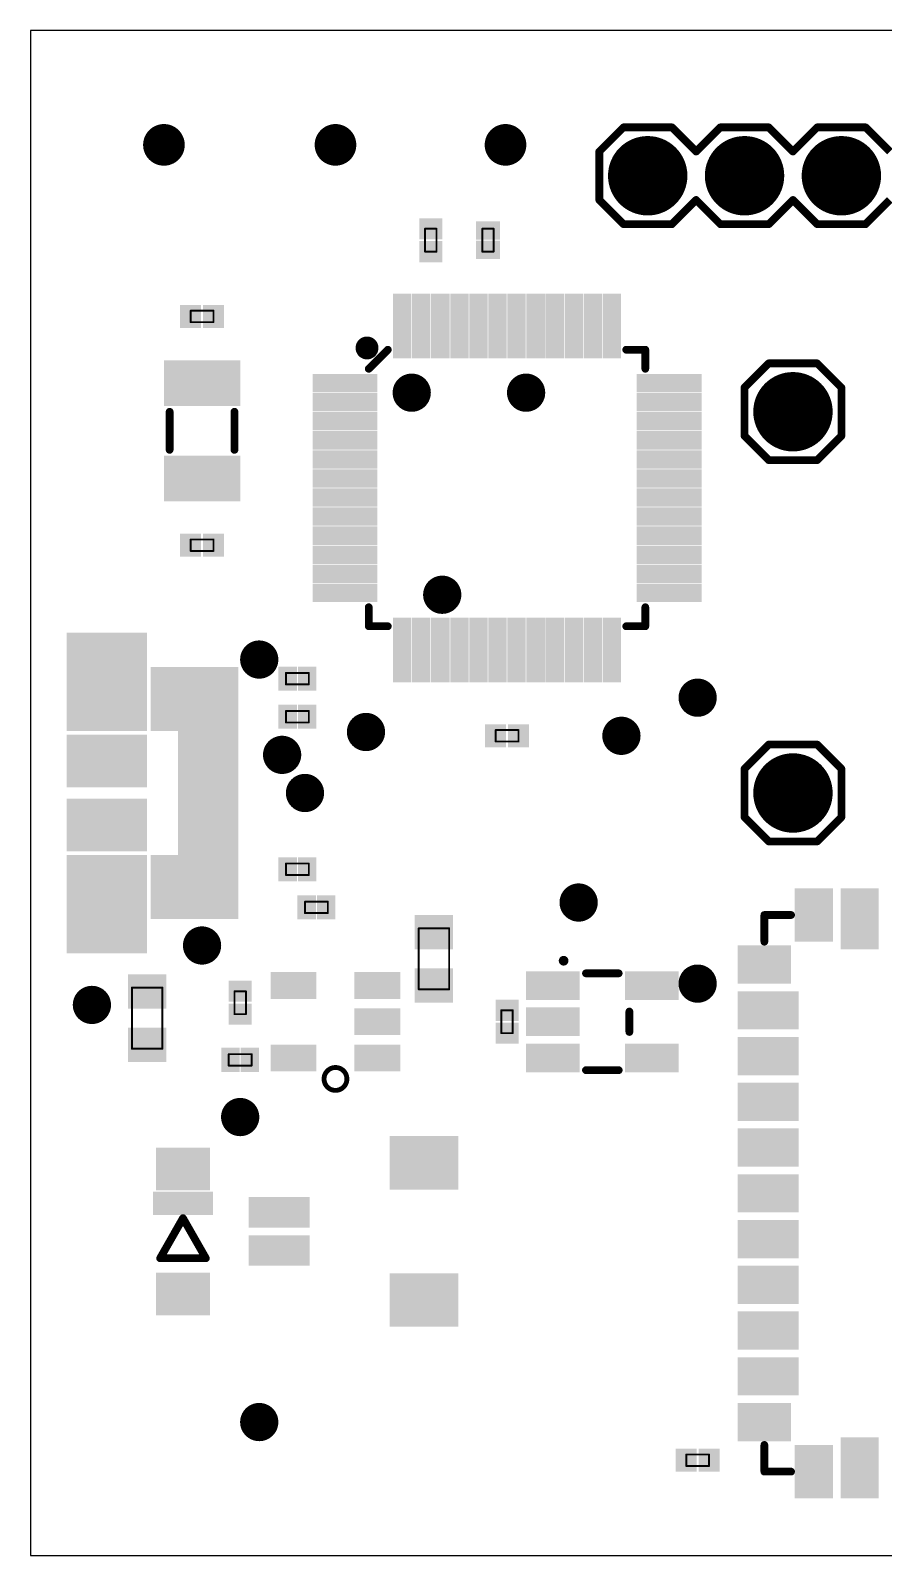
# Model space of a CAD drawing. Extents: x 0 to 40, y 0 to 40.
# Drawn here: x 0 to 22.37, y 0 to 40 of the extents above; entities that cross this region are included whole.
import ezdxf

# ---------------------------------------------------------------- set-up
doc = ezdxf.new("R2010")
doc.units = 0
for name, color, linetype in [('17', 94, 'CONTINUOUS'), ('20', 30, 'CONTINUOUS'), ('21', 250, 'CONTINUOUS'), ('29', 250, 'CONTINUOUS')]:
    doc.layers.add(name, color=color, linetype=linetype)

# ---------------------------------------------------------------- blocks, each defined once
blk = doc.blocks.new('RECT')
blk.add_solid([(-0.5, -0.5), (0.5, -0.5), (-0.5, 0.5), (0.5, 0.5)])
blk = doc.blocks.new('ROUNDP')
at = {"const_width": 0.5}
blk.add_lwpolyline([(0, -0.25, 1), (0, 0.25, 1), (0, -0.25)], format="xyb", dxfattribs=at)
blk = doc.blocks.new('ROUNDV')
at = {"const_width": 0.5}
blk.add_lwpolyline([(0, -0.25, 1), (0, 0.25, 1), (0, -0.25)], format="xyb", dxfattribs=at)

msp = doc.modelspace()

# ---------------------------------------------------------------- linework, layer by layer
at = {"layer": '20'}
for p, q in [((40, 40), (0, 40)), ((0, 40), (0, 0)), ((0, 0), (40, 0))]:
    msp.add_line(p, q, dxfattribs=at)
at = {"layer": '21'}
for points, const_width in [([(15.555, 37.46), (14.92, 36.825)], 0.2032), ([(15.555, 37.46), (16.825, 37.46)], 0.2032), ([(16.825, 37.46), (17.46, 36.825)], 0.2032), ([(17.46, 36.825), (18.095, 37.46)], 0.2032), ([(18.095, 37.46), (19.365, 37.46)], 0.2032), ([(19.365, 37.46), (20, 36.825)], 0.2032), ([(20, 36.825), (20.635, 37.46)], 0.2032), ([(20.635, 37.46), (21.905, 37.46)], 0.2032), ([(21.905, 37.46), (22.54, 36.825)], 0.2032), ([(14.92, 36.825), (14.92, 35.555)], 0.2032), ([(14.92, 35.555), (15.555, 34.92)], 0.2032), ([(17.46, 35.555), (16.825, 34.92)], 0.2032), ([(18.095, 34.92), (17.46, 35.555)], 0.2032), ([(20, 35.555), (19.365, 34.92)], 0.2032), ([(20.635, 34.92), (20, 35.555)], 0.2032), ([(22.54, 35.555), (21.905, 34.92)], 0.2032), ([(10.35, 34.2), (10.35, 34.8)], 0.05), ([(10.35, 34.8), (10.65, 34.8)], 0.05), ([(10.65, 34.8), (10.65, 34.2)], 0.05), ([(11.85, 34.2), (11.85, 34.8)], 0.05), ([(11.85, 34.8), (12.15, 34.8)], 0.05), ([(12.15, 34.8), (12.15, 34.2)], 0.05), ([(16.825, 34.92), (15.555, 34.92)], 0.2032), ([(19.365, 34.92), (18.095, 34.92)], 0.2032), ([(21.905, 34.92), (20.635, 34.92)], 0.2032), ([(10.65, 34.2), (10.35, 34.2)], 0.05), ([(12.15, 34.2), (11.85, 34.2)], 0.05), ([(4.2, 32.65), (4.8, 32.65)], 0.05), ([(4.2, 32.35), (4.2, 32.65)], 0.05), ([(4.8, 32.65), (4.8, 32.35)], 0.05), ([(4.8, 32.35), (4.2, 32.35)], 0.05), ([(8.873, 31.127), (9.373, 31.627)], 0.2032), ([(15.627, 31.627), (16.127, 31.627)], 0.2032), ([(16.127, 31.627), (16.127, 31.127)], 0.2032), ([(19.365, 31.27), (18.73, 30.635)], 0.2032), ([(20.635, 31.27), (19.365, 31.27)], 0.2032), ([(21.27, 30.635), (20.635, 31.27)], 0.2032), ([(18.73, 30.635), (18.73, 29.365)], 0.2032), ([(21.27, 29.365), (21.27, 30.635)], 0.2032), ([(3.65, 29), (3.65, 30)], 0.2032), ([(5.35, 30), (5.35, 29)], 0.2032), ([(18.73, 29.365), (19.365, 28.73)], 0.2032), ([(20.635, 28.73), (21.27, 29.365)], 0.2032), ([(19.365, 28.73), (20.635, 28.73)], 0.2032), ([(4.2, 26.65), (4.8, 26.65)], 0.05), ([(4.2, 26.35), (4.2, 26.65)], 0.05), ([(4.8, 26.65), (4.8, 26.35)], 0.05), ([(4.8, 26.35), (4.2, 26.35)], 0.05), ([(8.873, 24.373), (8.873, 24.873)], 0.2032), ([(16.127, 24.873), (16.127, 24.373)], 0.2032), ([(9.373, 24.373), (8.873, 24.373)], 0.2032), ([(16.127, 24.373), (15.627, 24.373)], 0.2032), ([(6.7, 22.85), (6.7, 23.15)], 0.05), ([(6.7, 23.15), (7.3, 23.15)], 0.05), ([(7.3, 22.85), (6.7, 22.85)], 0.05), ([(7.3, 23.15), (7.3, 22.85)], 0.05), ([(6.7, 21.85), (6.7, 22.15)], 0.05), ([(6.7, 22.15), (7.3, 22.15)], 0.05), ([(7.3, 22.15), (7.3, 21.85)], 0.05), ([(7.3, 21.85), (6.7, 21.85)], 0.05), ([(12.2, 21.65), (12.8, 21.65)], 0.05), ([(12.2, 21.35), (12.2, 21.65)], 0.05), ([(12.8, 21.65), (12.8, 21.35)], 0.05), ([(12.8, 21.35), (12.2, 21.35)], 0.05), ([(19.365, 21.27), (18.73, 20.635)], 0.2032), ([(20.635, 21.27), (19.365, 21.27)], 0.2032), ([(21.27, 20.635), (20.635, 21.27)], 0.2032), ([(18.73, 20.635), (18.73, 19.365)], 0.2032), ([(21.27, 19.365), (21.27, 20.635)], 0.2032), ([(18.73, 19.365), (19.365, 18.73)], 0.2032), ([(20.635, 18.73), (21.27, 19.365)], 0.2032), ([(19.365, 18.73), (20.635, 18.73)], 0.2032), ([(6.7, 18.15), (7.3, 18.15)], 0.05), ([(6.7, 17.85), (6.7, 18.15)], 0.05), ([(7.3, 18.15), (7.3, 17.85)], 0.05), ([(7.3, 17.85), (6.7, 17.85)], 0.05), ([(7.2, 16.85), (7.2, 17.15)], 0.05), ([(7.2, 17.15), (7.8, 17.15)], 0.05), ([(7.8, 16.85), (7.2, 16.85)], 0.05), ([(7.8, 17.15), (7.8, 16.85)], 0.05), ([(19.95, 16.8), (19.25, 16.8)], 0.2032), ([(19.25, 16.8), (19.25, 16.1)], 0.2032), ([(10.182, 14.8498), (10.182, 16.4498)], 0.05), ([(10.182, 16.4498), (10.982, 16.4498)], 0.05), ([(10.982, 16.4498), (10.982, 14.8498)], 0.05), ([(14.5706, 15.27), (15.4294, 15.27)], 0.2032), ([(2.6602, 13.2936), (2.6602, 14.8936)], 0.05), ([(2.6602, 14.8936), (3.4602, 14.8936)], 0.05), ([(3.4602, 14.8936), (3.4602, 13.2936)], 0.05), ([(5.35, 14.2), (5.35, 14.8)], 0.05), ([(5.35, 14.8), (5.65, 14.8)], 0.05), ([(5.65, 14.8), (5.65, 14.2)], 0.05), ([(10.982, 14.8498), (10.182, 14.8498)], 0.05), ([(5.65, 14.2), (5.35, 14.2)], 0.05), ([(12.35, 13.7), (12.35, 14.3)], 0.05), ([(12.35, 14.3), (12.65, 14.3)], 0.05), ([(12.65, 14.3), (12.65, 13.7)], 0.05), ([(15.7088, 14.2684), (15.7088, 13.7316)], 0.2032), ([(12.65, 13.7), (12.35, 13.7)], 0.05), ([(3.4602, 13.2936), (2.6602, 13.2936)], 0.05), ([(5.2, 12.85), (5.2, 13.15)], 0.05), ([(5.2, 13.15), (5.8, 13.15)], 0.05), ([(5.8, 12.85), (5.2, 12.85)], 0.05), ([(5.8, 13.15), (5.8, 12.85)], 0.05), ([(15.4294, 12.73), (14.5706, 12.73)], 0.2032), ([(4, 8.8476), (3.4, 7.7968)], 0.2032), ([(4.6, 7.7968), (4, 8.8476)], 0.2032), ([(3.4, 7.7968), (4.6, 7.7968)], 0.2032), ([(19.25, 2.9), (19.25, 2.2)], 0.2032), ([(17.2, 2.35), (17.2, 2.65)], 0.05), ([(17.2, 2.65), (17.8, 2.65)], 0.05), ([(17.8, 2.65), (17.8, 2.35)], 0.05), ([(17.8, 2.35), (17.2, 2.35)], 0.05), ([(19.25, 2.2), (19.95, 2.2)], 0.2032)]:
    msp.add_lwpolyline(points, dxfattribs=dict(at, const_width=const_width))
for points, const_width in [([(15.555, 37.5108, 1), (15.555, 37.4092)], 0.1016), ([(15.5909, 37.4241, 1), (15.5191, 37.4959)], 0.1016), ([(16.8609, 37.4959, 1), (16.7891, 37.4241)], 0.1016), ([(16.825, 37.4092, 1), (16.825, 37.5108)], 0.1016), ([(18.095, 37.5108, 1), (18.095, 37.4092)], 0.1016), ([(18.1309, 37.4241, 1), (18.0591, 37.4959)], 0.1016), ([(19.4009, 37.4959, 1), (19.3291, 37.4241)], 0.1016), ([(19.365, 37.4092, 1), (19.365, 37.5108)], 0.1016), ([(20.635, 37.5108, 1), (20.635, 37.4092)], 0.1016), ([(20.6709, 37.4241, 1), (20.5991, 37.4959)], 0.1016), ([(21.9409, 37.4959, 1), (21.8691, 37.4241)], 0.1016), ([(21.905, 37.4092, 1), (21.905, 37.5108)], 0.1016), ([(14.9708, 36.825, 1), (14.8692, 36.825)], 0.1016), ([(14.8841, 36.8609, 1), (14.9559, 36.7891)], 0.1016), ([(17.4241, 36.8609, 1), (17.4959, 36.7891)], 0.1016), ([(17.4241, 36.7891, 1), (17.4959, 36.8609)], 0.1016), ([(19.9641, 36.8609, 1), (20.0359, 36.7891)], 0.1016), ([(19.9641, 36.7891, 1), (20.0359, 36.8609)], 0.1016), ([(14.9559, 35.5909, 1), (14.8841, 35.5191)], 0.1016), ([(14.8692, 35.555, 1), (14.9708, 35.555)], 0.1016), ([(17.4959, 35.5909, 1), (17.4241, 35.5191)], 0.1016), ([(17.4959, 35.5191, 1), (17.4241, 35.5909)], 0.1016), ([(20.0359, 35.5909, 1), (19.9641, 35.5191)], 0.1016), ([(20.0359, 35.5191, 1), (19.9641, 35.5909)], 0.1016), ([(10.3625, 34.8, 1), (10.3375, 34.8)], 0.025), ([(10.35, 34.8125, 1), (10.35, 34.7875)], 0.025), ([(10.6625, 34.8, 1), (10.6375, 34.8)], 0.025), ([(10.65, 34.7875, 1), (10.65, 34.8125)], 0.025), ([(11.8625, 34.8, 1), (11.8375, 34.8)], 0.025), ([(11.85, 34.8125, 1), (11.85, 34.7875)], 0.025), ([(12.1625, 34.8, 1), (12.1375, 34.8)], 0.025), ([(12.15, 34.7875, 1), (12.15, 34.8125)], 0.025), ([(15.555, 34.9708, 1), (15.555, 34.8692)], 0.1016), ([(15.5191, 34.8841, 1), (15.5909, 34.9559)], 0.1016), ([(16.7891, 34.9559, 1), (16.8609, 34.8841)], 0.1016), ([(16.825, 34.8692, 1), (16.825, 34.9708)], 0.1016), ([(18.095, 34.9708, 1), (18.095, 34.8692)], 0.1016), ([(18.0591, 34.8841, 1), (18.1309, 34.9559)], 0.1016), ([(19.3291, 34.9559, 1), (19.4009, 34.8841)], 0.1016), ([(19.365, 34.8692, 1), (19.365, 34.9708)], 0.1016), ([(20.635, 34.9708, 1), (20.635, 34.8692)], 0.1016), ([(20.5991, 34.8841, 1), (20.6709, 34.9559)], 0.1016), ([(21.8691, 34.9559, 1), (21.9409, 34.8841)], 0.1016), ([(21.905, 34.8692, 1), (21.905, 34.9708)], 0.1016), ([(10.35, 34.2125, 1), (10.35, 34.1875)], 0.025), ([(10.3375, 34.2, 1), (10.3625, 34.2)], 0.025), ([(10.6375, 34.2, 1), (10.6625, 34.2)], 0.025), ([(10.65, 34.1875, 1), (10.65, 34.2125)], 0.025), ([(11.85, 34.2125, 1), (11.85, 34.1875)], 0.025), ([(11.8375, 34.2, 1), (11.8625, 34.2)], 0.025), ([(12.1375, 34.2, 1), (12.1625, 34.2)], 0.025), ([(12.15, 34.1875, 1), (12.15, 34.2125)], 0.025), ([(4.2, 32.6625, 1), (4.2, 32.6375)], 0.025), ([(4.2125, 32.65, 1), (4.1875, 32.65)], 0.025), ([(4.8125, 32.65, 1), (4.7875, 32.65)], 0.025), ([(4.8, 32.6375, 1), (4.8, 32.6625)], 0.025), ([(4.2, 32.3625, 1), (4.2, 32.3375)], 0.025), ([(4.1875, 32.35, 1), (4.2125, 32.35)], 0.025), ([(4.7875, 32.35, 1), (4.8125, 32.35)], 0.025), ([(4.8, 32.3375, 1), (4.8, 32.3625)], 0.025), ([(8.827, 31.523, 1), (8.827, 31.823, 1), (8.827, 31.523)], 0.3), ([(9.4089, 31.5911, 1), (9.3371, 31.6629)], 0.1016), ([(15.627, 31.6778, 1), (15.627, 31.5762)], 0.1016), ([(16.1778, 31.627, 1), (16.0762, 31.627)], 0.1016), ([(16.127, 31.5762, 1), (16.127, 31.6778)], 0.1016), ([(8.8371, 31.1629, 1), (8.9089, 31.0911)], 0.1016), ([(19.365, 31.3208, 1), (19.365, 31.2192)], 0.1016), ([(19.4009, 31.2341, 1), (19.3291, 31.3059)], 0.1016), ([(20.6709, 31.3059, 1), (20.5991, 31.2341)], 0.1016), ([(20.635, 31.2192, 1), (20.635, 31.3208)], 0.1016), ([(16.0762, 31.127, 1), (16.1778, 31.127)], 0.1016), ([(18.7808, 30.635, 1), (18.6792, 30.635)], 0.1016), ([(18.6941, 30.6709, 1), (18.7659, 30.5991)], 0.1016), ([(21.3208, 30.635, 1), (21.2192, 30.635)], 0.1016), ([(21.2341, 30.5991, 1), (21.3059, 30.6709)], 0.1016), ([(3.7008, 30, 1), (3.5992, 30)], 0.1016), ([(5.4008, 30, 1), (5.2992, 30)], 0.1016), ([(18.7659, 29.4009, 1), (18.6941, 29.3291)], 0.1016), ([(18.6792, 29.365, 1), (18.7808, 29.365)], 0.1016), ([(21.2192, 29.365, 1), (21.3208, 29.365)], 0.1016), ([(21.3059, 29.3291, 1), (21.2341, 29.4009)], 0.1016), ([(3.5992, 29, 1), (3.7008, 29)], 0.1016), ([(5.2992, 29, 1), (5.4008, 29)], 0.1016), ([(19.365, 28.7808, 1), (19.365, 28.6792)], 0.1016), ([(19.3291, 28.6941, 1), (19.4009, 28.7659)], 0.1016), ([(20.5991, 28.7659, 1), (20.6709, 28.6941)], 0.1016), ([(20.635, 28.6792, 1), (20.635, 28.7808)], 0.1016), ([(4.2, 26.6625, 1), (4.2, 26.6375)], 0.025), ([(4.2125, 26.65, 1), (4.1875, 26.65)], 0.025), ([(4.8125, 26.65, 1), (4.7875, 26.65)], 0.025), ([(4.8, 26.6375, 1), (4.8, 26.6625)], 0.025), ([(4.2, 26.3625, 1), (4.2, 26.3375)], 0.025), ([(4.1875, 26.35, 1), (4.2125, 26.35)], 0.025), ([(4.7875, 26.35, 1), (4.8125, 26.35)], 0.025), ([(4.8, 26.3375, 1), (4.8, 26.3625)], 0.025), ([(8.9238, 24.873, 1), (8.8222, 24.873)], 0.1016), ([(16.1778, 24.873, 1), (16.0762, 24.873)], 0.1016), ([(8.873, 24.4238, 1), (8.873, 24.3222)], 0.1016), ([(8.8222, 24.373, 1), (8.9238, 24.373)], 0.1016), ([(9.373, 24.3222, 1), (9.373, 24.4238)], 0.1016), ([(15.627, 24.4238, 1), (15.627, 24.3222)], 0.1016), ([(16.0762, 24.373, 1), (16.1778, 24.373)], 0.1016), ([(16.127, 24.3222, 1), (16.127, 24.4238)], 0.1016), ([(6.7125, 23.15, 1), (6.6875, 23.15)], 0.025), ([(6.7, 23.1625, 1), (6.7, 23.1375)], 0.025), ([(6.7, 22.8625, 1), (6.7, 22.8375)], 0.025), ([(6.6875, 22.85, 1), (6.7125, 22.85)], 0.025), ([(7.3125, 23.15, 1), (7.2875, 23.15)], 0.025), ([(7.2875, 22.85, 1), (7.3125, 22.85)], 0.025), ([(7.3, 23.1375, 1), (7.3, 23.1625)], 0.025), ([(7.3, 22.8375, 1), (7.3, 22.8625)], 0.025), ([(6.7125, 22.15, 1), (6.6875, 22.15)], 0.025), ([(6.7, 22.1625, 1), (6.7, 22.1375)], 0.025), ([(7.3125, 22.15, 1), (7.2875, 22.15)], 0.025), ([(7.3, 22.1375, 1), (7.3, 22.1625)], 0.025), ([(6.7, 21.8625, 1), (6.7, 21.8375)], 0.025), ([(6.6875, 21.85, 1), (6.7125, 21.85)], 0.025), ([(7.2875, 21.85, 1), (7.3125, 21.85)], 0.025), ([(7.3, 21.8375, 1), (7.3, 21.8625)], 0.025), ([(12.2, 21.6625, 1), (12.2, 21.6375)], 0.025), ([(12.2125, 21.65, 1), (12.1875, 21.65)], 0.025), ([(12.8125, 21.65, 1), (12.7875, 21.65)], 0.025), ([(12.8, 21.6375, 1), (12.8, 21.6625)], 0.025), ([(12.2, 21.3625, 1), (12.2, 21.3375)], 0.025), ([(12.1875, 21.35, 1), (12.2125, 21.35)], 0.025), ([(12.7875, 21.35, 1), (12.8125, 21.35)], 0.025), ([(12.8, 21.3375, 1), (12.8, 21.3625)], 0.025), ([(19.365, 21.3208, 1), (19.365, 21.2192)], 0.1016), ([(19.4009, 21.2341, 1), (19.3291, 21.3059)], 0.1016), ([(20.6709, 21.3059, 1), (20.5991, 21.2341)], 0.1016), ([(20.635, 21.2192, 1), (20.635, 21.3208)], 0.1016), ([(18.7808, 20.635, 1), (18.6792, 20.635)], 0.1016), ([(18.6941, 20.6709, 1), (18.7659, 20.5991)], 0.1016), ([(21.3208, 20.635, 1), (21.2192, 20.635)], 0.1016), ([(21.2341, 20.5991, 1), (21.3059, 20.6709)], 0.1016), ([(18.7659, 19.4009, 1), (18.6941, 19.3291)], 0.1016), ([(18.6792, 19.365, 1), (18.7808, 19.365)], 0.1016), ([(21.2192, 19.365, 1), (21.3208, 19.365)], 0.1016), ([(21.3059, 19.3291, 1), (21.2341, 19.4009)], 0.1016), ([(19.365, 18.7808, 1), (19.365, 18.6792)], 0.1016), ([(19.3291, 18.6941, 1), (19.4009, 18.7659)], 0.1016), ([(20.5991, 18.7659, 1), (20.6709, 18.6941)], 0.1016), ([(20.635, 18.6792, 1), (20.635, 18.7808)], 0.1016), ([(6.7, 18.1625, 1), (6.7, 18.1375)], 0.025), ([(6.7125, 18.15, 1), (6.6875, 18.15)], 0.025), ([(7.3125, 18.15, 1), (7.2875, 18.15)], 0.025), ([(7.3, 18.1375, 1), (7.3, 18.1625)], 0.025), ([(6.7, 17.8625, 1), (6.7, 17.8375)], 0.025), ([(6.6875, 17.85, 1), (6.7125, 17.85)], 0.025), ([(7.2875, 17.85, 1), (7.3125, 17.85)], 0.025), ([(7.3, 17.8375, 1), (7.3, 17.8625)], 0.025), ([(7.2125, 17.15, 1), (7.1875, 17.15)], 0.025), ([(7.2, 17.1625, 1), (7.2, 17.1375)], 0.025), ([(7.2, 16.8625, 1), (7.2, 16.8375)], 0.025), ([(7.1875, 16.85, 1), (7.2125, 16.85)], 0.025), ([(7.8125, 17.15, 1), (7.7875, 17.15)], 0.025), ([(7.7875, 16.85, 1), (7.8125, 16.85)], 0.025), ([(7.8, 17.1375, 1), (7.8, 17.1625)], 0.025), ([(7.8, 16.8375, 1), (7.8, 16.8625)], 0.025), ([(19.25, 16.8508, 1), (19.25, 16.7492)], 0.1016), ([(19.3008, 16.8, 1), (19.1992, 16.8)], 0.1016), ([(19.95, 16.7492, 1), (19.95, 16.8508)], 0.1016), ([(10.1945, 16.4498, 1), (10.1695, 16.4498)], 0.025), ([(10.182, 16.4623, 1), (10.182, 16.4373)], 0.025), ([(10.9945, 16.4498, 1), (10.9695, 16.4498)], 0.025), ([(10.982, 16.4373, 1), (10.982, 16.4623)], 0.025), ([(19.1992, 16.1, 1), (19.3008, 16.1)], 0.1016), ([(13.984, 15.5367, 1), (13.984, 15.6637, 1), (13.984, 15.5367)], 0.127), ([(14.5706, 15.3208, 1), (14.5706, 15.2192)], 0.1016), ([(15.4294, 15.2192, 1), (15.4294, 15.3208)], 0.1016), ([(2.6727, 14.8936, 1), (2.6477, 14.8936)], 0.025), ([(2.6602, 14.9061, 1), (2.6602, 14.8811)], 0.025), ([(3.4727, 14.8936, 1), (3.4477, 14.8936)], 0.025), ([(3.4602, 14.8811, 1), (3.4602, 14.9061)], 0.025), ([(5.3625, 14.8, 1), (5.3375, 14.8)], 0.025), ([(5.35, 14.8125, 1), (5.35, 14.7875)], 0.025), ([(5.6625, 14.8, 1), (5.6375, 14.8)], 0.025), ([(5.65, 14.7875, 1), (5.65, 14.8125)], 0.025), ([(10.182, 14.8623, 1), (10.182, 14.8373)], 0.025), ([(10.1695, 14.8498, 1), (10.1945, 14.8498)], 0.025), ([(10.9695, 14.8498, 1), (10.9945, 14.8498)], 0.025), ([(10.982, 14.8373, 1), (10.982, 14.8623)], 0.025), ([(5.35, 14.2125, 1), (5.35, 14.1875)], 0.025), ([(5.3375, 14.2, 1), (5.3625, 14.2)], 0.025), ([(5.6375, 14.2, 1), (5.6625, 14.2)], 0.025), ([(5.65, 14.1875, 1), (5.65, 14.2125)], 0.025), ([(12.3625, 14.3, 1), (12.3375, 14.3)], 0.025), ([(12.35, 14.3125, 1), (12.35, 14.2875)], 0.025), ([(12.6625, 14.3, 1), (12.6375, 14.3)], 0.025), ([(12.65, 14.2875, 1), (12.65, 14.3125)], 0.025), ([(15.7596, 14.2684, 1), (15.658, 14.2684)], 0.1016), ([(12.35, 13.7125, 1), (12.35, 13.6875)], 0.025), ([(12.3375, 13.7, 1), (12.3625, 13.7)], 0.025), ([(12.6375, 13.7, 1), (12.6625, 13.7)], 0.025), ([(12.65, 13.6875, 1), (12.65, 13.7125)], 0.025), ([(15.658, 13.7316, 1), (15.7596, 13.7316)], 0.1016), ([(2.6602, 13.3061, 1), (2.6602, 13.2811)], 0.025), ([(2.6477, 13.2936, 1), (2.6727, 13.2936)], 0.025), ([(3.4477, 13.2936, 1), (3.4727, 13.2936)], 0.025), ([(3.4602, 13.2811, 1), (3.4602, 13.3061)], 0.025), ([(5.2125, 13.15, 1), (5.1875, 13.15)], 0.025), ([(5.2, 13.1625, 1), (5.2, 13.1375)], 0.025), ([(5.2, 12.8625, 1), (5.2, 12.8375)], 0.025), ([(5.1875, 12.85, 1), (5.2125, 12.85)], 0.025), ([(5.8125, 13.15, 1), (5.7875, 13.15)], 0.025), ([(5.7875, 12.85, 1), (5.8125, 12.85)], 0.025), ([(5.8, 13.1375, 1), (5.8, 13.1625)], 0.025), ([(5.8, 12.8375, 1), (5.8, 12.8625)], 0.025), ([(8, 12.2, 1), (8, 12.8, 1), (8, 12.2)], 0.127), ([(14.5706, 12.7808, 1), (14.5706, 12.6792)], 0.1016), ([(15.4294, 12.6792, 1), (15.4294, 12.7808)], 0.1016), ([(4.0441, 8.8728, 1), (3.9559, 8.8224)], 0.1016), ([(4.0441, 8.8224, 1), (3.9559, 8.8728)], 0.1016), ([(3.4, 7.8476, 1), (3.4, 7.746)], 0.1016), ([(3.3559, 7.822, 1), (3.4441, 7.7716)], 0.1016), ([(4.5559, 7.7716, 1), (4.6441, 7.822)], 0.1016), ([(4.6, 7.746, 1), (4.6, 7.8476)], 0.1016), ([(19.3008, 2.9, 1), (19.1992, 2.9)], 0.1016), ([(17.2125, 2.65, 1), (17.1875, 2.65)], 0.025), ([(17.2, 2.6625, 1), (17.2, 2.6375)], 0.025), ([(17.8125, 2.65, 1), (17.7875, 2.65)], 0.025), ([(17.8, 2.6375, 1), (17.8, 2.6625)], 0.025), ([(17.2, 2.3625, 1), (17.2, 2.3375)], 0.025), ([(17.1875, 2.35, 1), (17.2125, 2.35)], 0.025), ([(17.7875, 2.35, 1), (17.8125, 2.35)], 0.025), ([(17.8, 2.3375, 1), (17.8, 2.3625)], 0.025), ([(19.25, 2.2508, 1), (19.25, 2.1492)], 0.1016), ([(19.1992, 2.2, 1), (19.3008, 2.2)], 0.1016), ([(19.95, 2.1492, 1), (19.95, 2.2508)], 0.1016)]:
    msp.add_lwpolyline(points, format="xyb", dxfattribs=dict(at, const_width=const_width))

# ---------------------------------------------------------------- block references
at = {"layer": '17', "xscale": 0.889, "yscale": 0.889}
for p in [(3.5, 37), (3.5, 37), (8, 37), (8, 37), (12.46, 37), (12.46, 37)]:
    msp.add_blockref('ROUNDP', p, dxfattribs=at)
at = {"layer": '17', "xscale": 1.8796, "yscale": 1.8796, "rotation": 90}
for p in [(16.19, 36.19), (16.19, 36.19), (18.73, 36.19), (18.73, 36.19), (21.27, 36.19), (21.27, 36.19), (20, 30), (20, 30), (20, 20), (20, 20)]:
    msp.add_blockref('ROUNDP', p, dxfattribs=at)
at = {"layer": '21', "xscale": 0.6096, "yscale": 1.5748, "rotation": 270}
msp.add_blockref('RECT', (4, 9.2366), dxfattribs=at)
at = {"layer": '29'}
for name, p, xscale, yscale in [('ROUNDP', (3.5, 37), 1.0922, 1.0922), ('ROUNDP', (8, 37), 1.0922, 1.0922), ('ROUNDP', (12.46, 37), 1.0922, 1.0922), ('ROUNDV', (10, 30.5), 1.0032, 1.0032), ('ROUNDV', (13, 30.5), 1.0032, 1.0032), ('RECT', (16.75, 30.75), 1.7032, 0.4832), ('RECT', (16.75, 30.25), 1.7032, 0.4832), ('RECT', (16.75, 29.75), 1.7032, 0.4832), ('RECT', (16.75, 29.25), 1.7032, 0.4832), ('RECT', (16.75, 28.75), 1.7032, 0.4832), ('RECT', (16.75, 28.25), 1.7032, 0.4832), ('RECT', (16.75, 27.75), 1.7032, 0.4832), ('RECT', (16.75, 27.25), 1.7032, 0.4832), ('RECT', (16.75, 26.75), 1.7032, 0.4832), ('RECT', (16.75, 26.25), 1.7032, 0.4832), ('ROUNDV', (10.8, 25.2), 1.0032, 1.0032), ('RECT', (16.75, 25.75), 1.7032, 0.4832), ('RECT', (16.75, 25.25), 1.7032, 0.4832), ('RECT', (2, 22.9125), 2.1032, 2.5782), ('ROUNDV', (6, 23.5), 1.0032, 1.0032), ('ROUNDV', (17.5, 22.5), 1.0032, 1.0032), ('ROUNDV', (8.8, 21.6), 1.0032, 1.0032), ('ROUNDV', (15.5, 21.5), 1.0032, 1.0032), ('RECT', (2, 20.8375), 2.1032, 1.3782), ('ROUNDV', (6.6, 21), 1.0032, 1.0032), ('ROUNDV', (7.2, 20), 1.0032, 1.0032), ('RECT', (2, 19.1625), 2.1032, 1.3782), ('RECT', (2, 17.0875), 2.1032, 2.5782), ('RECT', (6.745, 18), 0.4832, 0.6332), ('RECT', (7.255, 18), 0.4832, 0.6332), ('ROUNDV', (14.3782, 17.127), 1.0032, 1.0032), ('ROUNDV', (4.5, 16), 1.0032, 1.0032), ('RECT', (19.25, 15.5), 1.4032, 1.0032), ('ROUNDV', (17.5, 15), 1.0032, 1.0032), ('ROUNDV', (1.611, 14.4412), 1.0032, 1.0032), ('RECT', (19.35, 14.3), 1.6032, 1.0032), ('RECT', (19.35, 13.1), 1.6032, 1.0032), ('RECT', (19.35, 11.9), 1.6032, 1.0032), ('ROUNDV', (5.5, 11.5), 1.0032, 1.0032), ('RECT', (19.35, 10.7), 1.6032, 1.0032), ('RECT', (19.35, 9.5), 1.6032, 1.0032), ('RECT', (19.35, 8.3), 1.6032, 1.0032), ('RECT', (19.35, 7.1), 1.6032, 1.0032), ('RECT', (19.35, 5.9), 1.6032, 1.0032), ('RECT', (19.35, 4.7), 1.6032, 1.0032), ('ROUNDV', (6, 3.5), 1.0032, 1.0032), ('RECT', (19.25, 3.5), 1.4032, 1.0032), ('RECT', (17.2, 2.5), 0.5532, 0.6032), ('RECT', (17.8, 2.5), 0.5532, 0.6032)]:
    msp.add_blockref(name, p, dxfattribs=dict(at, xscale=xscale, yscale=yscale))
for name, p, xscale, yscale, rotation in [('ROUNDP', (16.19, 36.19), 2.0828, 2.0828, 90), ('ROUNDP', (18.73, 36.19), 2.0828, 2.0828, 90), ('ROUNDP', (21.27, 36.19), 2.0828, 2.0828, 90), ('RECT', (10.5, 34.8), 0.5532, 0.6032, 270), ('RECT', (12, 34.755), 0.4832, 0.6332, 270), ('RECT', (10.5, 34.2), 0.5532, 0.6032, 270), ('RECT', (12, 34.245), 0.4832, 0.6332, 270), ('RECT', (4.2, 32.5), 0.5532, 0.6032, 180), ('RECT', (4.8, 32.5), 0.5532, 0.6032, 180), ('RECT', (9.75, 32.25), 1.7032, 0.4832, 90), ('RECT', (10.25, 32.25), 1.7032, 0.4832, 90), ('RECT', (10.75, 32.25), 1.7032, 0.4832, 90), ('RECT', (11.25, 32.25), 1.7032, 0.4832, 90), ('RECT', (11.75, 32.25), 1.7032, 0.4832, 90), ('RECT', (12.25, 32.25), 1.7032, 0.4832, 90), ('RECT', (12.75, 32.25), 1.7032, 0.4832, 90), ('RECT', (13.25, 32.25), 1.7032, 0.4832, 90), ('RECT', (13.75, 32.25), 1.7032, 0.4832, 90), ('RECT', (14.25, 32.25), 1.7032, 0.4832, 90), ('RECT', (14.75, 32.25), 1.7032, 0.4832, 90), ('RECT', (15.25, 32.25), 1.7032, 0.4832, 90), ('RECT', (4.5, 30.75), 1.2032, 2.0032, 270), ('RECT', (8.25, 30.75), 1.7032, 0.4832, 180), ('ROUNDP', (20, 30), 2.0828, 2.0828, 90), ('RECT', (8.25, 30.25), 1.7032, 0.4832, 180), ('RECT', (8.25, 29.75), 1.7032, 0.4832, 180), ('RECT', (8.25, 29.25), 1.7032, 0.4832, 180), ('RECT', (4.5, 28.25), 1.2032, 2.0032, 270), ('RECT', (8.25, 28.75), 1.7032, 0.4832, 180), ('RECT', (8.25, 28.25), 1.7032, 0.4832, 180), ('RECT', (8.25, 27.75), 1.7032, 0.4832, 180), ('RECT', (8.25, 27.25), 1.7032, 0.4832, 180), ('RECT', (4.2, 26.5), 0.5532, 0.6032, 180), ('RECT', (4.8, 26.5), 0.5532, 0.6032, 180), ('RECT', (8.25, 26.75), 1.7032, 0.4832, 180), ('RECT', (8.25, 26.25), 1.7032, 0.4832, 180), ('RECT', (8.25, 25.75), 1.7032, 0.4832, 180), ('RECT', (8.25, 25.25), 1.7032, 0.4832, 180), ('RECT', (9.75, 23.75), 1.7032, 0.4832, 270), ('RECT', (10.25, 23.75), 1.7032, 0.4832, 270), ('RECT', (10.75, 23.75), 1.7032, 0.4832, 270), ('RECT', (11.25, 23.75), 1.7032, 0.4832, 270), ('RECT', (11.75, 23.75), 1.7032, 0.4832, 270), ('RECT', (12.25, 23.75), 1.7032, 0.4832, 270), ('RECT', (12.75, 23.75), 1.7032, 0.4832, 270), ('RECT', (13.25, 23.75), 1.7032, 0.4832, 270), ('RECT', (13.75, 23.75), 1.7032, 0.4832, 270), ('RECT', (14.25, 23.75), 1.7032, 0.4832, 270), ('RECT', (14.75, 23.75), 1.7032, 0.4832, 270), ('RECT', (15.25, 23.75), 1.7032, 0.4832, 270), ('RECT', (4.3, 22.4625), 1.6782, 2.3032, 90), ('RECT', (6.745, 23), 0.4832, 0.6332, 180), ('RECT', (7.255, 23), 0.4832, 0.6332, 180), ('RECT', (6.745, 22), 0.4832, 0.6332, 180), ('RECT', (7.255, 22), 0.4832, 0.6332, 180), ('RECT', (4.66, 21.3), 1.5832, 0.6532, 180), ('RECT', (12.2, 21.5), 0.5532, 0.6032, 180), ('RECT', (12.8, 21.5), 0.5532, 0.6032, 180), ('RECT', (4.66, 20.65), 1.5832, 0.6532, 180), ('ROUNDP', (20, 20), 2.0828, 2.0828, 90), ('RECT', (4.66, 20), 1.5832, 0.6532, 180), ('RECT', (4.66, 19.35), 1.5832, 0.6532, 180), ('RECT', (4.66, 18.7), 1.5832, 0.6532, 180), ('RECT', (4.3, 17.5375), 1.6782, 2.3032, 90), ('RECT', (7.245, 17), 0.4832, 0.6332, 180), ('RECT', (7.755, 17), 0.4832, 0.6332, 180), ('RECT', (20.55, 16.8), 1.4032, 1.0032, 270), ('RECT', (21.75, 16.7), 1.6032, 1.0032, 270), ('RECT', (10.582, 16.3498), 0.9032, 1.0032, 90), ('RECT', (3.0602, 14.7936), 0.9032, 1.0032, 270), ('RECT', (6.9, 14.95), 1.2032, 0.7032, 180), ('RECT', (9.1, 14.95), 1.2032, 0.7032, 180), ('RECT', (10.582, 14.9498), 0.9032, 1.0032, 90), ('RECT', (13.6999, 14.95), 0.7532, 1.4032, 270), ('RECT', (16.3001, 14.95), 0.7532, 1.4032, 270), ('RECT', (5.5, 14.8), 0.5532, 0.6032, 90), ('RECT', (5.5, 14.2), 0.5532, 0.6032, 90), ('RECT', (12.5, 14.3), 0.5532, 0.6032, 270), ('RECT', (9.1, 14), 1.2032, 0.7032, 180), ('RECT', (13.6999, 14), 0.7532, 1.4032, 270), ('RECT', (3.0602, 13.3936), 0.9032, 1.0032, 270), ('RECT', (12.5, 13.7), 0.5532, 0.6032, 270), ('RECT', (5.245, 13), 0.4832, 0.6332, 180), ('RECT', (5.755, 13), 0.4832, 0.6332, 180), ('RECT', (6.9, 13.05), 1.2032, 0.7032, 180), ('RECT', (9.1, 13.05), 1.2032, 0.7032, 180), ('RECT', (13.6999, 13.05), 0.7532, 1.4032, 270), ('RECT', (16.3001, 13.05), 0.7532, 1.4032, 270), ('RECT', (10.325, 10.3), 1.8032, 1.4032, 180), ('RECT', (4, 10.1383), 1.1176, 1.4224, 270), ('RECT', (6.525, 9), 1.6032, 0.8032, 180), ('RECT', (6.525, 8), 1.6032, 0.8032, 180), ('RECT', (4, 6.8617), 1.1176, 1.4224, 270), ('RECT', (10.325, 6.7), 1.8032, 1.4032, 180), ('RECT', (20.55, 2.2), 1.4032, 1.0032, 270), ('RECT', (21.75, 2.3), 1.6032, 1.0032, 270)]:
    msp.add_blockref(name, p, dxfattribs=dict(at, xscale=xscale, yscale=yscale, rotation=rotation))

doc.saveas('drawing.dxf')
